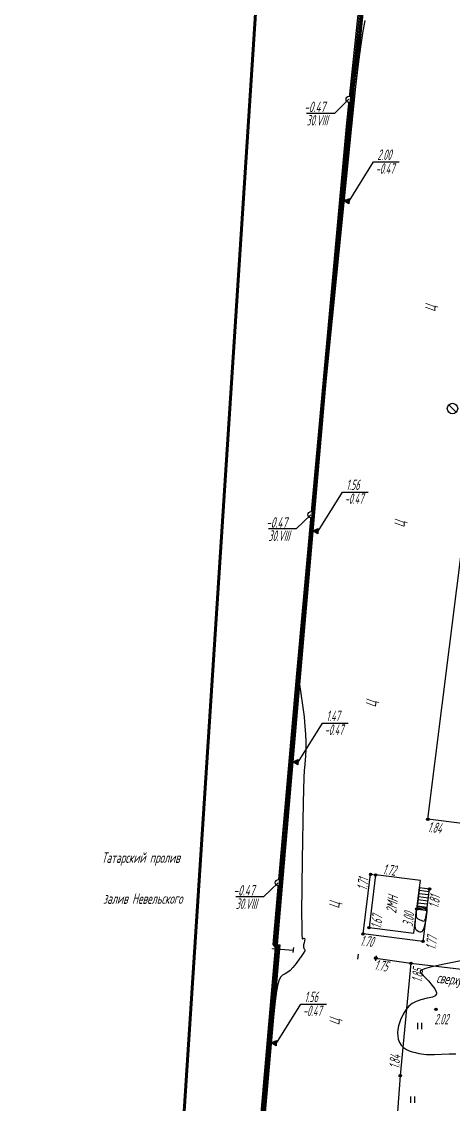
# Model space of a CAD drawing. Extents: x 1233805 to 1234355, y 654698 to 655114.
# Drawn here: x 1233805.4 to 1233846.6, y 654894.8 to 654998.4 of the extents above; entities that cross this region are included whole.
import ezdxf

# ---------------------------------------------------------------- set-up
doc = ezdxf.new("R2010")
doc.units = 0
for name, color, linetype, lineweight in [('ИИ_ГИДРОГРАФИЯ', 3, 'Continuous', 25), ('ИИ_ГОРИЗОНТАЛИ_ОСН', 32, 'Continuous', 25), ('ИИ_ГОРИЗОНТАЛИ_УТОЛЩ', 32, 'Continuous', 30), ('ИИ_ДОРОГИ_АД', 7, 'Continuous', 25), ('ИИ_ОГРАДЫ', 7, 'Continuous', 25), ('ИИ_ОТМЕТКИ', 7, 'Continuous', 25), ('ИИ_СООРУЖЕНИЕ', 7, 'Continuous', 25), ('ИИ_СТРОЕНИЕ', 7, 'Continuous', 25), ('ИИ_ТРУБОПРОВОДЫ', 7, 'Continuous', 25), ('ИИ_УГОДЬЯ', 7, 'Continuous', 25)]:
    doc.layers.add(name, color=color, linetype=linetype, lineweight=lineweight)
doc.layers.add('Оформление точек', color=7, linetype='Continuous')
doc.styles.add('VNIPISIMPLEXCUR', font='simplex.shx', dxfattribs={"width": 0.8, "oblique": 15})
doc.styles.add('ГОСТ 2.304 КУРСИВ', font='cs_gost2304.shx', dxfattribs={"oblique": 15})
doc.linetypes.add('ИИ052801П', pattern='A,2,[39,3dservice.shx,S=0.8,R=0,X=0,Y=0],2', length=4)
doc.linetypes.add('ИИ054741_6', pattern='A,2,-0.5,[35,3dservice.shx,S=1,R=0,X=0,Y=0],-0.5,2', length=5)
doc.linetypes.add('ИИ054742_3', pattern='A,2,-0.5,[4,3dservice.shx,S=1,R=0,X=0,Y=0],-0.5,2', length=5)

# ---------------------------------------------------------------- blocks, each defined once
blk = doc.blocks.new('ИИ05401')
at = {"color": 0, "linetype": 'Continuous', "lineweight": 25}
for points in [[(-0.4, 1.2), (-0.4, 0)], [(0.4, 1.2), (0.4, 0)]]:
    blk.add_lwpolyline(points, dxfattribs=at)
blk = doc.blocks.new('ИИ051171')
at = {"color": 0, "linetype": 'Continuous', "lineweight": 25, "flags": 128}
blk.add_lwpolyline([(0.71, -0.71), (-0.71, 0.71)], dxfattribs=at)
at = {"color": 0, "linetype": 'Continuous', "lineweight": 25}
blk.add_circle((0, 0), 1, dxfattribs=at)
at = {"color": 0, "linetype": 'Continuous', "style": 'VNIPISIMPLEXCUR', "oblique": 15, "width": 0.8}
for tag, p in [('NUMBER', (1.7, -1)), ('HATCH', (1.7, -4.4)), ('HEIGHT', (1.7, -7.8)), ('TOP1', (1.7, -11.2)), ('TOP2', (1.7, -14.6)), ('TOP3', (1.7, -18)), ('TOP4', (1.7, -21.4)), ('TOP5', (1.7, -24.8)), ('BOTTOM', (1.7, -28.2))]:
    blk.add_attdef(tag, p, '', height=2, dxfattribs=at)
blk = doc.blocks.new('PICKET')
at = {"color": 0, "linetype": 'Continuous', "lineweight": 25}
for p, q in [((-0.23, 0), (0.23, 0)), ((0, 0.23), (0, -0.23))]:
    blk.add_line(p, q, dxfattribs=at)
blk.add_circle((0, 0), 0.23, dxfattribs=at)
at = {"color": 0, "linetype": 'Continuous', "style": 'VNIPISIMPLEXCUR', "oblique": 15, "width": 0.8}
blk.add_attdef('OTMETKA', (1.25, 0.3), '', height=2, dxfattribs=at)
at = {"color": 8, "linetype": 'Continuous', "style": 'VNIPISIMPLEXCUR', "oblique": 15, "width": 0.8, "flags": 1}
blk.add_attdef('NOMER', (1.25, -2.7), '', height=2, dxfattribs=at)
blk = doc.blocks.new('ИИ05280')
at = {"linetype": 'Continuous'}
blk.add_hatch(color=0, dxfattribs=at).paths.add_polyline_path([(0.5, 1), (-0.53, 1), (0, 0)])
at = {"color": 0, "linetype": 'Continuous'}
blk.add_lwpolyline([(0, 0), (-0.53, 1), (0.5, 1), (0, 0)], dxfattribs=at)
at = {"color": 0, "linetype": 'Continuous', "style": 'VNIPISIMPLEXCUR', "oblique": 15, "width": 0.8}
for tag, p in [('TOP', (1.71, 4.43)), ('FOUNDATION', (1.71, 1))]:
    blk.add_attdef(tag, p, '', height=2, dxfattribs=at)
blk = doc.blocks.new('*U204')
at = {"color": 0, "linetype": 'ByBlock', "lineweight": -2}
for points in [[(0, 0), (4.64, 7.49)], [(4.64, 7.49), (9.59, 7.49)]]:
    blk.add_lwpolyline(points, dxfattribs=at)
blk = doc.blocks.new('ИИ052131')
at = {"color": 0, "linetype": 'Continuous', "lineweight": 25}
blk.add_wipeout([(-0.53, -0.28), (-0.47, -0.38), (-0.38, -0.47), (-0.28, -0.53), (-0.18, -0.58), (-0.06, -0.6), (0.06, -0.6), (0.18, -0.58), (0.28, -0.53), (0.38, -0.47), (0.47, -0.38), (0.53, -0.28), (0.58, -0.18), (0.6, -0.06), (0.6, 0.06), (0.58, 0.18), (0.53, 0.28), (0.47, 0.38), (0.38, 0.47), (0.28, 0.53), (0.18, 0.58), (0.06, 0.6), (-0.06, 0.6), (-0.18, 0.58), (-0.28, 0.53), (-0.38, 0.47), (-0.47, 0.38), (-0.53, 0.28), (-0.58, 0.18), (-0.6, 0.06), (-0.6, -0.06), (-0.58, -0.18)], dxfattribs=at)
blk.add_circle((0, 0), 0.6, dxfattribs=at)
at = {"color": 7, "linetype": 'Continuous', "style": 'VNIPISIMPLEXCUR', "oblique": 15, "width": 0.8}
for tag, p in [('HEIGHT', (1.3, 0.7)), ('DATE', (1.3, -2.7))]:
    blk.add_attdef(tag, p, '', height=2, dxfattribs=at)
blk = doc.blocks.new('*U160')
at = {"color": 0, "linetype": 'ByBlock', "lineweight": -2}
for points in [[(0, 0), (-2.78, -2.72)], [(-2.78, -2.72), (-8.08, -2.72)]]:
    blk.add_lwpolyline(points, dxfattribs=at)

msp = doc.modelspace()

# ---------------------------------------------------------------- linework, layer by layer
at = {"layer": 'ИИ_ГИДРОГРАФИЯ', "flags": 128}
msp.add_lwpolyline([(1233846.09, 655078.81), (1233845.64, 655075.1), (1233842.82, 655049.48), (1233839.79, 655021.08), (1233836.39, 654988.74), (1233831.61, 654936.05), (1233829.36, 654910.12), (1233829.58, 654909.84), (1233827.33, 654883.69), (1233825.62, 654863.72), (1233820.43, 654801.54)], dxfattribs=at)
at = {"layer": 'ИИ_ГОРИЗОНТАЛИ_ОСН', "flags": 128}
for points, elevation in [([(1233838.28, 655004.27), (1233838.22, 655003.64), (1233837.88, 655000.46), (1233837.53, 654997.1), (1233837.53, 654997.1), (1233837.49, 654996.78), (1233837.48, 654996.62), (1233837.46, 654996.45), (1233837.46, 654996.44), (1233837.46, 654996.42)], 0.5), ([(1233831.3, 654930.23), (1233831.25, 654929.62), (1233831.04, 654927.22), (1233830.99, 654926.61)], 0.5), ([(1233831.29, 654928.88), (1233831.26, 654928.58), (1233831.16, 654927.4), (1233831.14, 654927.11)], 1), ([(1233829.79, 654911.56), (1233829.77, 654911.32), (1233829.68, 654910.35), (1233829.66, 654910.11)], 1), ([(1233829.8, 654909.96), (1233829.76, 654909.48), (1233829.52, 654906.78), (1233829.35, 654904.82), (1233829.16, 654902.7), (1233828.87, 654899.4), (1233828.61, 654896.38), (1233828.48, 654894.88), (1233828.21, 654891.86)], 0.5), ([(1233829.91, 654910.02), (1233829.89, 654909.78), (1233829.7, 654907.67), (1233829.49, 654905.28), (1233829.25, 654902.51), (1233829.03, 654900.01), (1233828.82, 654897.61), (1233828.65, 654895.8), (1233828.32, 654892.02)], 1), ([(1233829.56, 654910.12), (1233829.58, 654910.09), (1233829.67, 654910), (1233829.78, 654909.96), (1233829.79, 654909.96), (1233829.8, 654909.96), (1233829.8, 654909.96), (1233829.8, 654909.96), (1233829.8, 654909.96)], 0.5), ([(1233829.66, 654910.11), (1233829.67, 654910.1), (1233829.74, 654910.05), (1233829.88, 654910.02), (1233829.89, 654910.02), (1233829.9, 654910.02), (1233829.91, 654910.02), (1233829.91, 654910.02), (1233829.91, 654910.02)], 1)]:
    msp.add_lwpolyline(points, dxfattribs=dict(at, elevation=elevation))
for points, elevation in [([(1233843.89, 654912.44), (1233843.94, 654912.55), (1233843.99, 654912.72), (1233844.08, 654913.22), (1233844.09, 654913.44), (1233844.07, 654913.48), (1233844.03, 654913.51), (1233843.66, 654913.58), (1233843.38, 654913.61), (1233843.22, 654913.61), (1233843.15, 654913.59), (1233843.11, 654913.55), (1233843.07, 654913.36), (1233843.05, 654912.96), (1233843.07, 654912.81), (1233843.1, 654912.7), (1233843.15, 654912.63), (1233843.21, 654912.57), (1233843.36, 654912.5), (1233843.42, 654912.48), (1233843.52, 654912.44), (1233843.6, 654912.41), (1233843.67, 654912.38), (1233843.79, 654912.36), (1233843.84, 654912.38), (1233843.89, 654912.44)], 2.5), ([(1233844.07, 654913.39), (1233844.07, 654913.4), (1233844.07, 654913.4), (1233843.91, 654913.42), (1233843.28, 654913.5), (1233843.12, 654913.52), (1233843.28, 654913.49), (1233843.47, 654913.47), (1233843.71, 654913.44), (1233843.74, 654913.43), (1233843.91, 654913.41), (1233844.02, 654913.4), (1233844.03, 654913.39), (1233844.06, 654913.39), (1233844.07, 654913.39)], 3)]:
    msp.add_lwpolyline(points, close=True, dxfattribs=dict(at, elevation=elevation))
at = {"layer": 'ИИ_ГОРИЗОНТАЛИ_УТОЛЩ', "flags": 128}
for points in [[(1233838.38, 655006.44), (1233838.27, 655005.42), (1233837.73, 655000.23), (1233837.15, 654994.76), (1233837.1, 654994.32), (1233837.07, 654993.97), (1233837.04, 654993.7), (1233837.04, 654993.69), (1233837.03, 654993.64)], [(1233831.32, 654931.57), (1233831.24, 654930.66), (1233830.92, 654927.03), (1233830.84, 654926.12)], [(1233829.69, 654909.9), (1233829.62, 654909.17), (1233829.34, 654905.88), (1233829.21, 654904.43), (1233829.08, 654902.88), (1233828.72, 654898.79), (1233828.41, 654895.14), (1233828.31, 654894.04)], [(1233829.34, 654909.72), (1233829.34, 654909.73), (1233829.34, 654909.75), (1233829.34, 654909.75)], [(1233829.45, 654910.12), (1233829.48, 654910.08), (1233829.61, 654909.94), (1233829.68, 654909.9), (1233829.68, 654909.9), (1233829.69, 654909.9), (1233829.69, 654909.9), (1233829.69, 654909.9)]]:
    msp.add_lwpolyline(points, dxfattribs=at)
at = {"layer": 'ИИ_ГОРИЗОНТАЛИ_УТОЛЩ', "elevation": 2, "flags": 128}
for points in [[(1233836.15, 654981.27), (1233836.16, 654981.22), (1233836.2, 654981.24), (1233836.21, 654981.24), (1233836.21, 654981.25), (1233836.23, 654981.28), (1233836.23, 654981.3), (1233836.23, 654981.35), (1233836.24, 654981.4), (1233836.25, 654981.41), (1233836.25, 654981.45), (1233836.25, 654981.47), (1233836.24, 654981.47), (1233836.24, 654981.48), (1233836.24, 654981.48), (1233836.23, 654981.48), (1233836.18, 654981.43), (1233836.16, 654981.38), (1233836.16, 654981.38), (1233836.16, 654981.37), (1233836.16, 654981.33), (1233836.16, 654981.31), (1233836.15, 654981.29), (1233836.15, 654981.27)], [(1233843.71, 654911.48), (1233843.81, 654911.71), (1233843.91, 654912.05), (1233844.01, 654912.51), (1233844.08, 654913.03), (1233844.11, 654913.31), (1233844.11, 654913.47), (1233844.07, 654913.56), (1233843.98, 654913.62), (1233843.76, 654913.68), (1233843.41, 654913.74), (1233843.23, 654913.75), (1233843.16, 654913.72), (1233843.12, 654913.65), (1233843.08, 654913.56), (1233843.02, 654913.2), (1233842.95, 654912.49), (1233842.93, 654911.9), (1233842.95, 654911.67), (1233843.02, 654911.56), (1233843.1, 654911.5), (1233843.13, 654911.48), (1233843.16, 654911.46), (1233843.31, 654911.37), (1233843.42, 654911.33), (1233843.51, 654911.32), (1233843.62, 654911.37), (1233843.71, 654911.48)]]:
    msp.add_lwpolyline(points, close=True, dxfattribs=at)
msp.add_lwpolyline([(1233848.13, 654908.72), (1233845.57, 654908.22), (1233844.29, 654907.91), (1233843.86, 654907.78), (1233843.55, 654907.65), (1233843.44, 654907.58), (1233843.43, 654907.55), (1233843.43, 654907.51), (1233843.51, 654907.4), (1233843.74, 654907.16), (1233843.74, 654907.16), (1233844.23, 654906.63), (1233844.59, 654906.21), (1233844.84, 654905.87), (1233844.97, 654905.6), (1233845, 654905.48), (1233844.99, 654905.38), (1233844.95, 654905.29), (1233844.87, 654905.21), (1233844.76, 654905.15), (1233844.61, 654905.09), (1233844.13, 654904.97), (1233844.11, 654904.97), (1233843.51, 654904.82), (1233843.07, 654904.66), (1233842.68, 654904.46), (1233842.37, 654904.22), (1233842.22, 654904.06), (1233842.07, 654903.87), (1233841.8, 654903.44), (1233841.57, 654902.92), (1233841.38, 654902.35), (1233841.3, 654901.99), (1233841.27, 654901.66), (1233841.29, 654901.37), (1233841.34, 654901.06), (1233841.46, 654900.75), (1233841.62, 654900.49), (1233841.84, 654900.27), (1233842.14, 654900.08), (1233842.39, 654899.96), (1233842.68, 654899.86), (1233842.99, 654899.77), (1233843.32, 654899.7), (1233844.03, 654899.61), (1233844.8, 654899.59), (1233845.48, 654899.62), (1233846.22, 654899.66), (1233846.86, 654899.67)], dxfattribs=at)
at = {"layer": 'ИИ_ОГРАДЫ', "linetype": 'ИИ054742_3', "flags": 128}
msp.add_lwpolyline([(1233844.07, 654913.4), (1233843.7, 654910.41), (1233837.98, 654911.13), (1233838.7, 654916.84), (1233839.18, 654916.78)], dxfattribs=at)
at = {"layer": 'ИИ_ОГРАДЫ', "linetype": 'ИИ054741_6'}
for points in [[(1233829.34, 654909.75), (1233831.3, 654909.58)], [(1233839.2, 654908.81), (1233842.55, 654908.32), (1233858.17, 654906.47), (1233858.13, 654905.74), (1233863.27, 654905.29), (1233864.49, 654904.16), (1233883.52, 654902.3), (1233898.97, 654900.28), (1233905.16, 654899.36)], [(1233842.55, 654908.32), (1233841.53, 654897.58), (1233840.18, 654879.33), (1233838.42, 654860.12), (1233837.81, 654851.69), (1233840.34, 654848.45), (1233840.32, 654848.24)]]:
    msp.add_lwpolyline(points, dxfattribs=at)
at = {"layer": 'ИИ_ОГРАДЫ', "flags": 128}
for points in [[(1233831.34, 654909.83), (1233831.26, 654909.34)], [(1233837.51, 654909.2), (1233837.44, 654908.71)], [(1233839.24, 654909.05), (1233839.16, 654908.56)]]:
    msp.add_lwpolyline(points, dxfattribs=at)
at = {"layer": 'ИИ_СООРУЖЕНИЕ', "linetype": 'ИИ052801П', "flags": 128}
msp.add_lwpolyline([(1233846.56, 655078.78), (1233842.51, 655042.91), (1233838.13, 655000.82), (1233834.41, 654963.99), (1233831.27, 654927.59), (1233829.76, 654910.11), (1233830.02, 654910.08), (1233827.28, 654878.73), (1233826.2, 654865.5), (1233825.09, 654852.4), (1233822.82, 654826.02), (1233820.86, 654801.93), (1233826.77, 654801.45), (1233826.05, 654791.4), (1233824.14, 654769.59), (1233823.32, 654762.13), (1233822.56, 654755.73), (1233822.12, 654750.75), (1233821.97, 654748.52), (1233820.89, 654737.03), (1233819.83, 654727.71), (1233821.54, 654727.28), (1233823.57, 654725.97), (1233824.94, 654725.85), (1233825.47, 654725.84), (1233826.65, 654726.56), (1233826.67, 654727.62), (1233827.36, 654727.9), (1233827.6, 654729.87), (1233826.71, 654729.95), (1233831.35, 654778.86), (1233833.12, 654798.14), (1233845.11, 654797.03), (1233845.37, 654797.78)], dxfattribs=at)
at = {"layer": 'ИИ_СТРОЕНИЕ'}
for points in [[(1233864.19, 654953.11), (1233860.04, 654920.1), (1233852.74, 654921.02), (1233850.99, 654921.24), (1233844.17, 654922.1), (1233848.32, 654955.1), (1233854.41, 654954.34), (1233856.32, 654954.1)], [(1233839.18, 654916.78), (1233838.55, 654911.73), (1233842.83, 654911.19), (1233843.12, 654913.52), (1233843.37, 654915.54), (1233843.46, 654916.24)], [(1233843.12, 654913.52), (1233844.07, 654913.4), (1233844.33, 654915.42), (1233843.37, 654915.54)]]:
    msp.add_lwpolyline(points, close=True, dxfattribs=at)
for points in [[(1233843.27, 654914.71), (1233844.22, 654914.59)], [(1233843.31, 654915.01), (1233844.26, 654914.89)], [(1233843.34, 654915.31), (1233844.3, 654915.19)], [(1233843.16, 654913.82), (1233844.11, 654913.7)], [(1233843.19, 654914.12), (1233844.15, 654914)], [(1233843.23, 654914.41), (1233844.19, 654914.29)]]:
    msp.add_lwpolyline(points, dxfattribs=at)
at = {"layer": 'Оформление точек', "color": 41, "lineweight": 80}
msp.add_lwpolyline([(1234059.48, 655089.9), (1234043.42, 655091.71), (1234034.67, 655090.39), (1234028.24, 655086.88), (1234010.91, 655086.52), (1233982.67, 655082.29), (1233956.24, 655083.2), (1233946.66, 655081.45), (1233930.2, 655076.46), (1233877.22, 655076.53), (1233835.71, 655079.57), (1233829.43, 655025.75), (1233818.22, 654852.93), (1233807.51, 654725.36), (1233805.35, 654698.23), (1234024.62, 654701.92), (1234177.24, 654711.68)], dxfattribs=at)

# ---------------------------------------------------------------- block references
at = {"layer": 'ИИ_ОТМЕТКИ'}
ref = msp.add_blockref('PICKET', (1233844.17, 654922.1, 1.83), dxfattribs=dict(at, xscale=0.5, yscale=0.5, zscale=0.5))
ref.add_attrib('OTMETKA', '1.84', (1233844.13, 654920.9, 1.83), dxfattribs={"layer": '0', "color": 0, "linetype": 'Continuous', "height": 1, "rotation": 352.8403, "style": 'ГОСТ 2.304 КУРСИВ', "oblique": 15, "width": 0.65})
ref = msp.add_blockref('PICKET', (1233839.18, 654916.78, 1.72), dxfattribs=dict(at, xscale=0.5, yscale=0.5, zscale=0.5))
ref.add_attrib('OTMETKA', '1.72', (1233839.82, 654916.85, 1.72), dxfattribs={"layer": '0', "color": 0, "linetype": 'Continuous', "height": 1, "rotation": 352.8403, "style": 'ГОСТ 2.304 КУРСИВ', "oblique": 15, "width": 0.65})
ref = msp.add_blockref('PICKET', (1233838.7, 654916.84, 1.71), dxfattribs=dict(at, xscale=0.5, yscale=0.5, zscale=0.5))
ref.add_attrib('OTMETKA', '1.71', (1233838.38, 654915.26, 1.71), dxfattribs={"layer": '0', "color": 0, "linetype": 'Continuous', "height": 1, "rotation": 82.8403, "style": 'ГОСТ 2.304 КУРСИВ', "oblique": 15, "width": 0.65})
ref = msp.add_blockref('PICKET', (1233844.33, 654915.42, 1.81), dxfattribs=dict(at, xscale=0.5, yscale=0.5, zscale=0.5))
ref.add_attrib('OTMETKA', '1.81', (1233845.21, 654913.56, 1.81), dxfattribs={"layer": '0', "color": 0, "linetype": 'Continuous', "height": 1, "rotation": 82.8403, "style": 'ГОСТ 2.304 КУРСИВ', "oblique": 15, "width": 0.65})
ref = msp.add_blockref('PICKET', (1233843.12, 654913.52, 3), dxfattribs=dict(at, xscale=0.5, yscale=0.5, zscale=0.5))
ref.add_attrib('OTMETKA', '3.00', (1233842.72, 654911.79, 3), dxfattribs={"layer": '0', "color": 0, "linetype": 'Continuous', "height": 1, "rotation": 82.8403, "style": 'ГОСТ 2.304 КУРСИВ', "oblique": 15, "width": 0.65})
ref = msp.add_blockref('PICKET', (1233838.55, 654911.73, 1.67), dxfattribs=dict(at, xscale=0.5, yscale=0.5, zscale=0.5))
ref.add_attrib('OTMETKA', '1.67', (1233839.7, 654911.6, 1.67), dxfattribs={"layer": '0', "color": 0, "linetype": 'Continuous', "height": 1, "rotation": 82.8403, "style": 'ГОСТ 2.304 КУРСИВ', "oblique": 15, "width": 0.65})
ref = msp.add_blockref('PICKET', (1233837.98, 654911.13, 1.7), dxfattribs=dict(at, xscale=0.5, yscale=0.5, zscale=0.5))
ref.add_attrib('OTMETKA', '1.70', (1233837.67, 654910.02, 1.7), dxfattribs={"layer": '0', "color": 0, "linetype": 'Continuous', "height": 1, "rotation": 352.8403, "style": 'ГОСТ 2.304 КУРСИВ', "oblique": 15, "width": 0.65})
ref = msp.add_blockref('PICKET', (1233843.7, 654910.41, 1.77), dxfattribs=dict(at, xscale=0.5, yscale=0.5, zscale=0.5))
ref.add_attrib('OTMETKA', '1.77', (1233844.94, 654909.58, 1.77), dxfattribs={"layer": '0', "color": 0, "linetype": 'Continuous', "height": 1, "rotation": 82.8403, "style": 'ГОСТ 2.304 КУРСИВ', "oblique": 15, "width": 0.65})
ref = msp.add_blockref('PICKET', (1233839.2, 654908.81, 1.75), dxfattribs=dict(at, xscale=0.5, yscale=0.5, zscale=0.5))
ref.add_attrib('OTMETKA', '1.75', (1233839.02, 654907.69, 1.75), dxfattribs={"layer": '0', "color": 0, "linetype": 'Continuous', "height": 1, "rotation": 351.7196, "style": 'ГОСТ 2.304 КУРСИВ', "oblique": 15, "width": 0.65})
ref = msp.add_blockref('PICKET', (1233842.55, 654908.32, 1.85), dxfattribs=dict(at, xscale=0.5, yscale=0.5, zscale=0.5))
ref.add_attrib('OTMETKA', '1.85', (1233843.61, 654906.48, 1.85), dxfattribs={"layer": '0', "color": 0, "linetype": 'Continuous', "height": 1, "rotation": 84.5973, "style": 'ГОСТ 2.304 КУРСИВ', "oblique": 15, "width": 0.65})
ref = msp.add_blockref('PICKET', (1233844.96, 654903.91, 2.02), dxfattribs=dict(at, xscale=0.5, yscale=0.5, zscale=0.5))
ref.add_attrib('OTMETKA', '2.02', (1233844.79, 654902.47, 2.02), dxfattribs={"layer": '0', "color": 0, "linetype": 'Continuous', "height": 1, "style": 'ГОСТ 2.304 КУРСИВ', "oblique": 15, "width": 0.65})
ref = msp.add_blockref('PICKET', (1233841.53, 654897.58, 1.84), dxfattribs=dict(at, xscale=0.5, yscale=0.5, zscale=0.5))
ref.add_attrib('OTMETKA', '1.84', (1233841.44, 654898.21, 1.84), dxfattribs={"layer": '0', "color": 0, "linetype": 'Continuous', "height": 1, "rotation": 84.5973, "style": 'ГОСТ 2.304 КУРСИВ', "oblique": 15, "width": 0.65})
at = {"layer": 'ИИ_СООРУЖЕНИЕ'}
ref = msp.add_blockref('ИИ05280', (1233836.15, 654981.28, 2), dxfattribs=dict(at, xscale=0.4999999999999989, yscale=0.4999999999999989, zscale=0.4999999999999989, rotation=265.6941767049849))
ref.add_attrib('TOP', '2.00', (1233839.34, 654985.19, 2), dxfattribs={"layer": '0', "color": 0, "linetype": 'Continuous', "height": 1, "style": 'ГОСТ 2.304 КУРСИВ', "oblique": 15, "width": 0.65})
ref.add_attrib('FOUNDATION', '-0.47', (1233839.18, 654983.86, 2), dxfattribs={"layer": '0', "color": 0, "linetype": 'Continuous', "height": 1, "style": 'ГОСТ 2.304 КУРСИВ', "oblique": 15, "width": 0.65})
at = {"layer": 'ИИ_СООРУЖЕНИЕ', "color": 7, "xscale": 0.5, "yscale": 0.5, "zscale": 0.5}
for p in [(1233836.65, 654981.25, 2), (1233833.68, 654949.67, 1.56), (1233831.77, 654927.56), (1233829.7, 654900.67, 1.56)]:
    msp.add_blockref('*U204', p, dxfattribs=at)
at = {"layer": 'ИИ_СООРУЖЕНИЕ'}
ref = msp.add_blockref('ИИ05280', (1233833.18, 654949.7, 1.56), dxfattribs=dict(at, xscale=0.4999999999999989, yscale=0.4999999999999989, zscale=0.4999999999999989, rotation=265.6941767049849))
ref.add_attrib('TOP', '1.56', (1233836.36, 654953.61, 1.56), dxfattribs={"layer": '0', "color": 0, "linetype": 'Continuous', "height": 1, "style": 'ГОСТ 2.304 КУРСИВ', "oblique": 15, "width": 0.65})
ref.add_attrib('FOUNDATION', '-0.47', (1233836.21, 654952.28, 1.56), dxfattribs={"layer": '0', "color": 0, "linetype": 'Continuous', "height": 1, "style": 'ГОСТ 2.304 КУРСИВ', "oblique": 15, "width": 0.65})
ref = msp.add_blockref('ИИ05280', (1233831.27, 654927.59), dxfattribs=dict(at, xscale=0.4999999999999989, yscale=0.4999999999999989, zscale=0.4999999999999989, rotation=265.6941767049849))
ref.add_attrib('TOP', '1.47', (1233834.46, 654931.5), dxfattribs={"layer": '0', "color": 0, "linetype": 'Continuous', "height": 1, "style": 'ГОСТ 2.304 КУРСИВ', "oblique": 15, "width": 0.65})
ref.add_attrib('FOUNDATION', '-0.47', (1233834.3, 654930.17), dxfattribs={"layer": '0', "color": 0, "linetype": 'Continuous', "height": 1, "style": 'ГОСТ 2.304 КУРСИВ', "oblique": 15, "width": 0.65})
ref = msp.add_blockref('ИИ05280', (1233829.2, 654900.7, 1.56), dxfattribs=dict(at, xscale=0.499999999999999, yscale=0.499999999999999, zscale=0.499999999999999, rotation=265.6941767049849))
ref.add_attrib('TOP', '1.56', (1233832.38, 654904.61, 1.56), dxfattribs={"layer": '0', "color": 0, "linetype": 'Continuous', "height": 1, "style": 'ГОСТ 2.304 КУРСИВ', "oblique": 15, "width": 0.65})
ref.add_attrib('FOUNDATION', '-0.47', (1233832.23, 654903.28, 1.56), dxfattribs={"layer": '0', "color": 0, "linetype": 'Continuous', "height": 1, "style": 'ГОСТ 2.304 КУРСИВ', "oblique": 15, "width": 0.65})
at = {"layer": 'ИИ_ТРУБОПРОВОДЫ'}
ref = msp.add_blockref('ИИ051171', (1233846.53, 654961.4, 1.78), dxfattribs=dict(at, xscale=0.5, yscale=0.5, zscale=0.5))
ref.add_attrib('HATCH', '1.78', (1233847.21, 654959.59, 1.78), dxfattribs={"layer": '0', "color": 0, "linetype": 'Continuous', "height": 1, "rotation": 360, "style": 'ГОСТ 2.304 КУРСИВ', "oblique": 15, "width": 0.65})
at = {"layer": 'ИИ_УГОДЬЯ', "xscale": 0.5, "yscale": 0.5, "zscale": 0.5}
for p in [(1233843.38, 654902.02), (1233842.7, 654894.98)]:
    msp.add_blockref('ИИ05401', p, dxfattribs=at)

# ---------------------------------------------------------------- texts
at = {"layer": 'ИИ_ГИДРОГРАФИЯ', "color": 7, "style": 'ГОСТ 2.304 КУРСИВ', "oblique": 15, "width": 0.8}
for s, p in [('Татарский пролив', (1233812.99, 654917.93)), ('залив Невельского', (1233813.13, 654914.01))]:
    msp.add_text(s, height=1, dxfattribs=at).set_placement(p)
at = {"layer": 'ИИ_ДОРОГИ_АД', "style": 'ГОСТ 2.304 КУРСИВ', "oblique": 15, "width": 0.8}
for p in [(1233844.87, 654970.65), (1233841.93, 654950.01), (1233839.21, 654932.8), (1233835.7, 654913.54), (1233835.71, 654902.39)]:
    msp.add_text('Ц', height=1, rotation=84.7916, dxfattribs=at).set_placement(p)
at = {"layer": 'ИИ_ОГРАДЫ', "style": 'ГОСТ 2.304 КУРСИВ', "oblique": 15, "width": 0.8}
msp.add_text('сверху колюч.провол.', height=1, rotation=352.8614, dxfattribs=at).set_placement((1233844.96, 654906.47))
at = {"layer": 'ИИ_СТРОЕНИЕ', "style": 'ГОСТ 2.304 КУРСИВ', "oblique": 15, "width": 0.8}
msp.add_text('2МН', height=1, rotation=82.8403, dxfattribs=at).set_placement((1233841.14, 654913.06))

# ---------------------------------------------------------------- next in the draw order: block references
at = {"layer": 'ИИ_ГИДРОГРАФИЯ'}
ref = msp.add_blockref('ИИ052131', (1233836.65, 654990.99, -0.47), dxfattribs=dict(at, xscale=0.5, yscale=0.5, zscale=0.5))
ref.add_attrib('HEIGHT', '-0.47', (1233832.35, 654989.76, -0.17), dxfattribs={"layer": '0', "color": 7, "linetype": 'Continuous', "height": 1, "style": 'ГОСТ 2.304 КУРСИВ', "oblique": 15, "width": 0.8})
ref.add_attrib('DATE', '30.VIII', (1233832.56, 654988.48), dxfattribs={"layer": '0', "color": 7, "linetype": 'Continuous', "height": 1, "style": 'ГОСТ 2.304 КУРСИВ', "oblique": 15, "width": 0.65})
ref = msp.add_blockref('ИИ052131', (1233833.01, 654951.24, -0.47), dxfattribs=dict(at, xscale=0.5, yscale=0.5, zscale=0.5))
ref.add_attrib('HEIGHT', '-0.47', (1233828.71, 654950, -0.17), dxfattribs={"layer": '0', "color": 7, "linetype": 'Continuous', "height": 1, "style": 'ГОСТ 2.304 КУРСИВ', "oblique": 15, "width": 0.8})
ref.add_attrib('DATE', '30.VIII', (1233828.92, 654948.73), dxfattribs={"layer": '0', "color": 7, "linetype": 'Continuous', "height": 1, "style": 'ГОСТ 2.304 КУРСИВ', "oblique": 15, "width": 0.65})
ref = msp.add_blockref('ИИ052131', (1233829.89, 654916.03, -0.47), dxfattribs=dict(at, xscale=0.5, yscale=0.5, zscale=0.5))
ref.add_attrib('HEIGHT', '-0.47', (1233825.59, 654914.8, -0.17), dxfattribs={"layer": '0', "color": 7, "linetype": 'Continuous', "height": 1, "style": 'ГОСТ 2.304 КУРСИВ', "oblique": 15, "width": 0.8})
ref.add_attrib('DATE', '30.VIII', (1233825.8, 654913.52), dxfattribs={"layer": '0', "color": 7, "linetype": 'Continuous', "height": 1, "style": 'ГОСТ 2.304 КУРСИВ', "oblique": 15, "width": 0.65})

# ---------------------------------------------------------------- next in the draw order: linework, layer by layer
at = {"layer": 'ИИ_ГОРИЗОНТАЛИ_ОСН', "flags": 128}
for points, elevation in [([(1233837.88, 654999.19), (1233837.62, 654996.86), (1233836.55, 654986.96), (1233836.23, 654983.92), (1233835.91, 654980.59), (1233835.87, 654980.18), (1233835.54, 654976.82), (1233834.97, 654970.83), (1233834.58, 654966.68), (1233834.46, 654965.37), (1233834.32, 654963.78), (1233833.92, 654959.27), (1233833.13, 654950.13), (1233832.66, 654944.65), (1233832.38, 654941.3), (1233832.1, 654938.09), (1233832.04, 654937.39), (1233831.83, 654934.95), (1233831.59, 654932.23), (1233831.33, 654929.33), (1233831.3, 654929.01), (1233831.29, 654928.9), (1233831.29, 654928.88), (1233831.29, 654928.88)], 1), ([(1233838.14, 654998.53), (1233837.93, 654997.33), (1233837.74, 654996.01), (1233837.52, 654994.34), (1233837.01, 654990.09), (1233836.44, 654984.91), (1233836.18, 654982.48), (1233835.87, 654979.33), (1233835.84, 654978.98), (1233835.14, 654971.68), (1233834.73, 654967.44), (1233834.43, 654964.36), (1233834.43, 654964.26), (1233834.4, 654963.96), (1233834.17, 654961.28), (1233833.3, 654951.15), (1233833.06, 654948.41), (1233832.9, 654946.49), (1233832.8, 654945.28), (1233832.8, 654945.28), (1233832.78, 654945.07), (1233832.74, 654944.65), (1233832.73, 654944.44), (1233832.72, 654944.42), (1233832.72, 654944.39)], 1.5), ([(1233837.46, 654996.42), (1233837.29, 654994.88), (1233836.53, 654987.82), (1233835.95, 654981.95), (1233835.89, 654981.37), (1233835.68, 654979.18), (1233835.21, 654974.22), (1233834.73, 654969), (1233834.46, 654966.06), (1233834.24, 654963.6), (1233833.67, 654957.25), (1233833.08, 654950.5), (1233832.9, 654948.38), (1233832.55, 654944.24), (1233832.26, 654941.02), (1233832.17, 654939.99), (1233831.98, 654937.82), (1233831.78, 654935.54), (1233831.39, 654931.14), (1233831.33, 654930.56), (1233831.33, 654930.5), (1233831.31, 654930.3), (1233831.31, 654930.26), (1233831.3, 654930.23), (1233831.3, 654930.23)], 0.5), ([(1233831.91, 654934.99), (1233832.04, 654934.13), (1233832.34, 654931.89), (1233832.43, 654930.99), (1233832.49, 654930.23), (1233832.52, 654929.51), (1233832.51, 654928.81), (1233832.48, 654928.13), (1233832.41, 654927.41), (1233832.4, 654927.33), (1233832.35, 654926.76), (1233832.31, 654926.11), (1233832.24, 654923.72), (1233832.16, 654918.21), (1233832.11, 654913.14), (1233832.12, 654911.84), (1233832.13, 654911.05), (1233832.17, 654910.7), (1233832.19, 654910.64), (1233832.23, 654910.65), (1233832.23, 654910.65), (1233832.36, 654910.71), (1233832.39, 654910.7), (1233832.41, 654910.65), (1233832.35, 654910.29), (1233832.3, 654910.08), (1233832.28, 654909.88), (1233832.31, 654909.74), (1233832.34, 654909.69), (1233832.4, 654909.64), (1233832.4, 654909.64), (1233832.45, 654909.59), (1233832.43, 654909.52), (1233832.25, 654909.25), (1233832, 654908.89), (1233831.94, 654908.81), (1233831.58, 654908.3), (1233831.28, 654907.93), (1233831.02, 654907.64), (1233830.8, 654907.46), (1233830.52, 654907.31), (1233830.27, 654907.18), (1233830.19, 654907.1), (1233830.11, 654907.01), (1233829.97, 654906.73), (1233829.85, 654906.33), (1233829.71, 654905.65), (1233829.58, 654904.69), (1233829.44, 654903.48), (1233829.29, 654901.9), (1233829.18, 654900.62), (1233829.02, 654898.84), (1233828.91, 654897.6), (1233828.42, 654892.17)], 1.5), ([(1233831.14, 654927.11), (1233831.1, 654926.72), (1233830.77, 654922.95), (1233829.98, 654913.76), (1233829.91, 654913.01), (1233829.84, 654912.21), (1233829.8, 654911.66), (1233829.79, 654911.64), (1233829.79, 654911.56), (1233829.79, 654911.56)], 1), ([(1233830.99, 654926.61), (1233830.92, 654925.81), (1233830.52, 654921.15), (1233829.94, 654914.53), (1233829.88, 654913.77), (1233829.85, 654913.5), (1233829.82, 654913.14), (1233829.82, 654913.13), (1233829.82, 654913.07)], 0.5), ([(1233829.82, 654913.07), (1233829.77, 654912.58), (1233829.6, 654910.61), (1233829.56, 654910.12)], 0.5)]:
    msp.add_lwpolyline(points, dxfattribs=dict(at, elevation=elevation))
at = {"layer": 'ИИ_ГОРИЗОНТАЛИ_УТОЛЩ', "flags": 128}
for points in [[(1233837.03, 654993.64), (1233836.95, 654992.89), (1233836.51, 654988.69), (1233835.99, 654983.29), (1233835.92, 654982.57), (1233835.8, 654981.29), (1233835.45, 654977.6), (1233834.87, 654971.31), (1233834.65, 654968.89), (1233834.16, 654963.43), (1233833.42, 654955.24), (1233833.04, 654950.88), (1233833, 654950.41), (1233832.72, 654947.18), (1233832.42, 654943.85), (1233832.3, 654942.59), (1233832.13, 654940.66), (1233831.97, 654938.85), (1233831.44, 654932.96), (1233831.38, 654932.29), (1233831.36, 654931.98), (1233831.32, 654931.63), (1233831.32, 654931.57)], [(1233830.84, 654926.12), (1233830.74, 654924.91), (1233830.26, 654919.36), (1233829.9, 654915.3), (1233829.89, 654915.17), (1233829.86, 654914.79), (1233829.85, 654914.62), (1233829.85, 654914.61), (1233829.84, 654914.58)], [(1233829.84, 654914.58), (1233829.78, 654913.84), (1233829.52, 654910.86), (1233829.45, 654910.12)]]:
    msp.add_lwpolyline(points, dxfattribs=at)

# ---------------------------------------------------------------- next in the draw order: block references
at = {"layer": 'ИИ_ГИДРОГРАФИЯ', "color": 7, "xscale": 0.5, "yscale": 0.5, "zscale": 0.5}
for p in [(1233836.63, 654990.99, -0.47), (1233832.99, 654951.24, -0.47), (1233829.87, 654916.03, -0.47)]:
    msp.add_blockref('*U160', p, dxfattribs=at)

doc.saveas('drawing.dxf')
